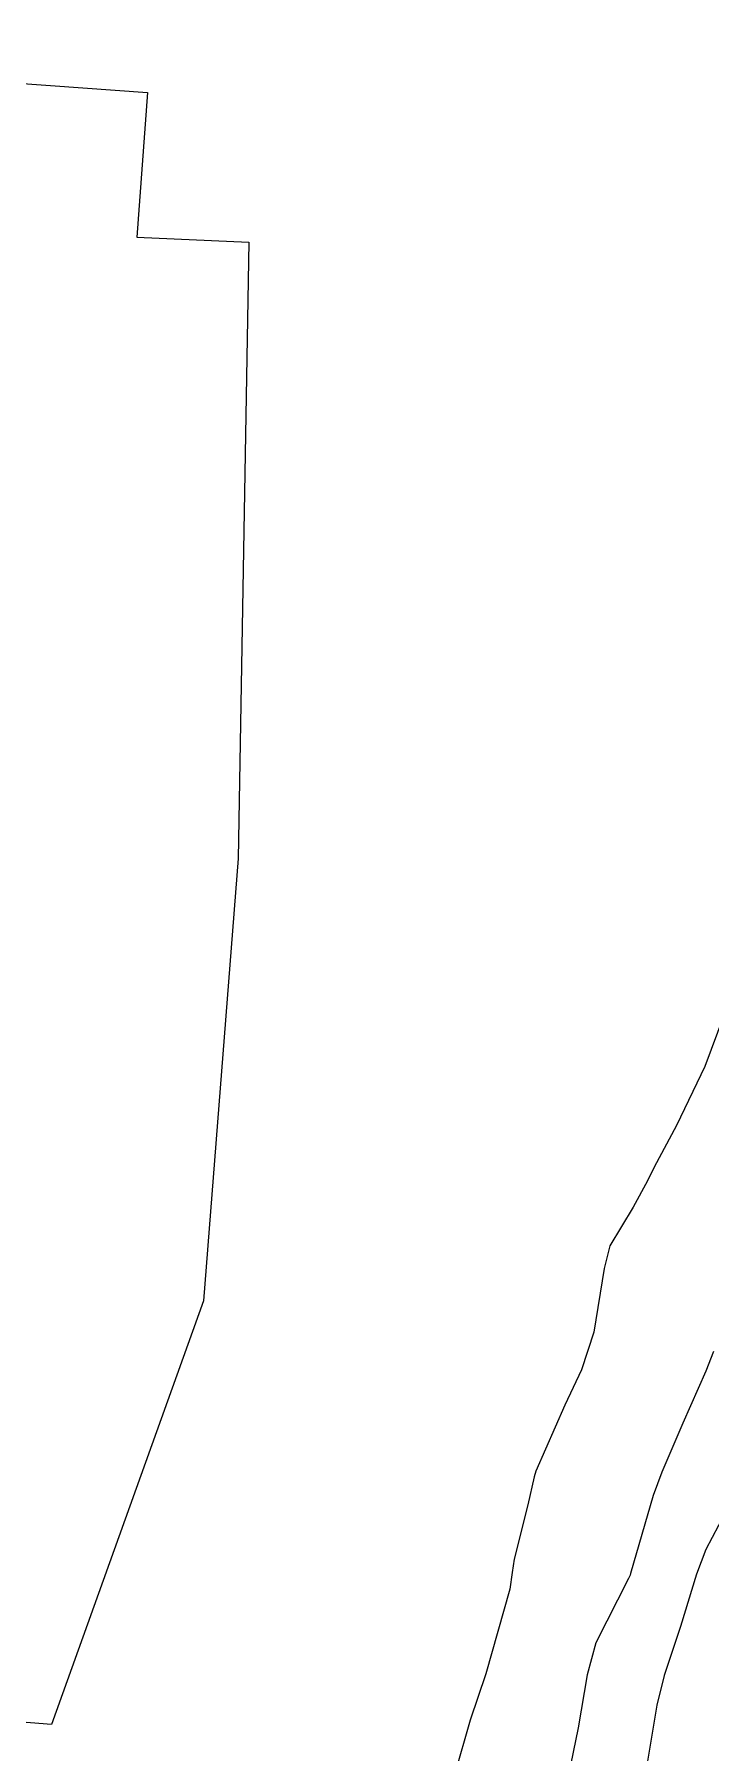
# Model space of a CAD drawing. Header units: metres. Extents: x 298520 to 308411, y 7433745 to 7450750.
# Drawn here: x 301125.65 to 301138.94, y 7443312.07 to 7443345.88 of the extents above; entities that cross this region are included whole.
import ezdxf

# ---------------------------------------------------------------- set-up
doc = ezdxf.new("R2010")
doc.units = ezdxf.units.M
doc.header["$LTSCALE"] = 10
doc.linetypes.add('DASHED', pattern=[0.75, 0.5, -0.25])
for name, color, linetype in [('Curvas de Nivel 1m', 11, 'Continuous'), ('Edificações', 30, 'Continuous'), ('Vias Secundárias', 230, 'DASHED')]:
    doc.layers.add(name, color=color, linetype=linetype)

msp = doc.modelspace()

# ---------------------------------------------------------------- linework, layer by layer
at = {"layer": 'Curvas de Nivel 1m', "flags": 128}
for points, elevation in [([(301139.47, 7443327.293), (301138.827, 7443325.569), (301138.275, 7443324.411), (301137.832, 7443323.586), (301137.699, 7443323.317), (301137.421, 7443322.802), (301136.964, 7443322.04), (301136.849, 7443321.596), (301136.649, 7443320.339), (301136.404, 7443319.6), (301136.076, 7443318.903), (301135.508, 7443317.609), (301135.474, 7443317.496), (301135.353, 7443316.945), (301135.079, 7443315.872), (301135.044, 7443315.614), (301134.996, 7443315.282), (301134.525, 7443313.622), (301134.216, 7443312.71), (301133.91, 7443311.631)], 709), ([(301139.002, 7443319.958), (301138.847, 7443319.575), (301138.398, 7443318.549), (301137.982, 7443317.584), (301137.816, 7443317.125), (301137.371, 7443315.59), (301137.363, 7443315.56), (301137.332, 7443315.494), (301136.689, 7443314.227), (301136.516, 7443313.598), (301136.34, 7443312.557), (301136.143, 7443311.601)], 708), ([(301139.347, 7443317.009), (301138.847, 7443316.068), (301138.664, 7443315.577), (301138.354, 7443314.549), (301138.031, 7443313.583), (301137.885, 7443313.003), (301137.647, 7443311.586)], 707)]:
    msp.add_lwpolyline(points, dxfattribs=dict(at, elevation=elevation))
at = {"layer": 'Edificações'}
msp.add_lwpolyline([(301123.963, 7443345.017), (301127.873, 7443344.734), (301127.667, 7443341.886), (301129.867, 7443341.787), (301129.658, 7443329.659), (301128.974, 7443320.961), (301125.986, 7443312.624), (301121.359, 7443312.987)], dxfattribs=at)
at = {"layer": 'Vias Secundárias'}
msp.add_lwpolyline([(301465.55, 7442973.319, 0), (301478.59, 7442967.28, -0.011668)], format="xyb", dxfattribs=at)

doc.saveas('drawing.dxf')
